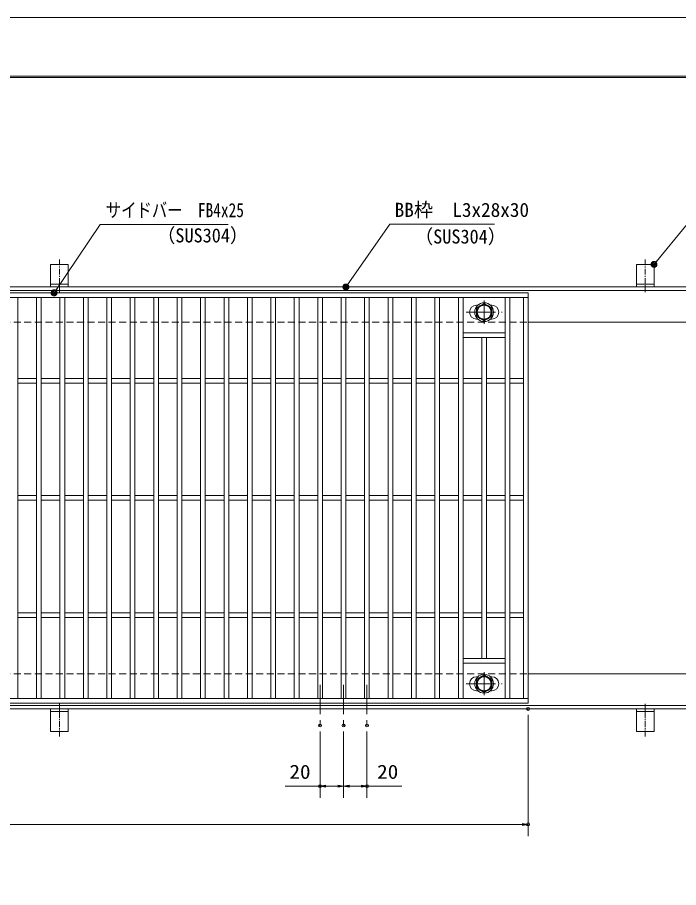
# Model space of a CAD drawing. Units: millimetres, scale not verified. Extents: x -1050 to 1050, y -742 to 742.
# Drawn here: x -231 to 333, y 0 to 742 of the extents above; entities that cross this region are included whole.
import ezdxf
from ezdxf.enums import TextEntityAlignment as Align

# ---------------------------------------------------------------- set-up
doc = ezdxf.new("R2010")
doc.units = ezdxf.units.MM
doc.header["$LTSCALE"] = 5
doc.header["$PDMODE"] = 32
doc.header["$PDSIZE"] = 2.5
doc.linetypes.add('CHAIN1', pattern=[8, 5, -1, 1, -1])
doc.linetypes.add('DASHED1', pattern=[1.8, 1.2, -0.6])
for name, color, linetype, lineweight in [('0-0_7-図\u3000枠', 4, 'Continuous', 9), ('0-1_寸法注釈', 2, 'Continuous', 9), ('0-2_蓋', 5, 'Continuous', 9), ('0-3_0', 2, 'Continuous', 9), ('0-4_DEFPOINTS', 134, 'Continuous', 9), ('0-7_中心線', 6, 'CHAIN1', 9), ('0-8_アンカー', 7, 'Continuous', 9), ('0-9_枠', 7, 'Continuous', 9), ('0-A_締付部品', 7, 'Continuous', 9), ('0-B_溝開口', 4, 'DASHED1', 9)]:
    doc.layers.add(name, color=color, linetype=linetype, lineweight=lineweight)
doc.styles.add('ＭＳ ゴシック', font='')
doc.styles.get('ＭＳ ゴシック').set_extended_font_data('MS Gothic')

# ---------------------------------------------------------------- blocks, each defined once
blk = doc.blocks.new('_OPEN')
at = {"layer": '0-3_0'}
blk.add_line((0, 0), (-5, 0), dxfattribs=at)
blk.add_lwpolyline([(-5, 0.833), (0, 0), (-5, -0.833)], dxfattribs=at)
blk = doc.blocks.new('A$C5D7C781A')
at = {"layer": '0-8_アンカー'}
for p, q in [((0, 118.78), (0, 22.26)), ((0, 118.78), (75, 118.78)), ((75, 118.78), (75, 22.26)), ((75, 33.76), (0, 33.76)), ((0, 22.26), (75, 22.26))]:
    blk.add_line(p, q, dxfattribs=at)
at = {"layer": '0-8_アンカー', "color": 6, "linetype": 'CHAIN1'}
blk.add_line((37.5, 140.11), (37.5, 0), dxfattribs=at)
blk = doc.blocks.new('_Dot')
at = {"layer": '0-3_0'}
for p, q in [((-2.5, 0), (-5, 0)), ((2.445, 0.5), (-2.445, 0.5)), ((1.997, 1.5), (-1.997, 1.5)), ((2.289, -0.995), (-2.289, -0.995)), ((1.499, -1.995), (-1.499, -1.995))]:
    blk.add_line(p, q, dxfattribs=at)
for points in [[(2.5, 0), (2.48, 0.313), (2.421, 0.622), (2.324, 0.92), (2.191, 1.204), (2.023, 1.469), (1.822, 1.711), (1.594, 1.926), (1.34, 2.111), (1.064, 2.262), (0.773, 2.378), (0.468, 2.456), (0.157, 2.495), (-0.157, 2.495), (-0.468, 2.456), (-0.773, 2.378), (-1.064, 2.262), (-1.34, 2.111), (-1.594, 1.926), (-1.822, 1.711), (-2.023, 1.469), (-2.191, 1.204), (-2.324, 0.92), (-2.421, 0.622), (-2.48, 0.313), (-2.5, 0), (0, 0)], [(-2.5, 0), (-2.48, -0.313), (-2.421, -0.622), (-2.324, -0.92), (-2.191, -1.204), (-2.023, -1.469), (-1.822, -1.711), (-1.594, -1.926), (-1.34, -2.111), (-1.064, -2.262), (-0.773, -2.378), (-0.468, -2.456), (-0.157, -2.495), (0.157, -2.495), (0.468, -2.456), (0.773, -2.378), (1.064, -2.262), (1.34, -2.111), (1.594, -1.926), (1.822, -1.711), (2.023, -1.469), (2.191, -1.204), (2.324, -0.92), (2.421, -0.622), (2.48, -0.313), (2.5, 0), (0, 0)]]:
    blk.add_lwpolyline(points, close=True, dxfattribs=at)

msp = doc.modelspace()

# ---------------------------------------------------------------- linework, layer by layer
at = {"layer": '0-0_7-図\u3000枠'}
msp.add_line((-973.75, 691.25), (998.75, 691.25), dxfattribs=at)
msp.add_lwpolyline([(-975, 692.5), (1000, 692.5), (1000, -692.5)], dxfattribs=at)
at = {"layer": '0-1_寸法注釈'}
for p, q in [((204.55, 147.475), (204.55, 43.953)), ((27.05, 133.328), (27.05, 76.522)), ((47.05, 133.328), (47.05, 76.522)), ((47.05, 133.328), (47.05, 76.522)), ((67.05, 133.328), (67.05, 76.522)), ((27.05, 86.522), (-2.797, 86.522)), ((42.05, 86.522), (32.05, 86.522)), ((52.05, 86.522), (62.05, 86.522)), ((67.05, 86.522), (96.897, 86.522)), ((-785.45, 53.953), (199.55, 53.953))]:
    msp.add_line(p, q, dxfattribs=at)
for points in [[(-51.475, 565.749), (-160.699, 565.749), (-199.41, 508.298)], [(175.814, 565.968), (86.447, 565.968), (49.664, 513.288)], [(389.478, 565.968), (340.425, 565.968), (312.702, 532.538)]]:
    msp.add_lwpolyline(points, dxfattribs=at)
at = {"layer": '0-2_蓋'}
for p, q in [((204.55, 507.475), (-790.45, 507.475)), ((204.55, 157.475), (204.55, 507.475)), ((204.55, 503.475), (-790.45, 503.475)), ((-230.95, 503.475), (-230.95, 161.475)), ((-214.95, 503.475), (-214.95, 161.475)), ((-210.95, 503.475), (-210.95, 161.475)), ((-194.95, 503.475), (-194.95, 161.475)), ((-190.95, 503.475), (-190.95, 161.475)), ((-174.95, 503.475), (-174.95, 161.475)), ((-170.95, 503.475), (-170.95, 161.475)), ((-154.95, 503.475), (-154.95, 161.475)), ((-150.95, 503.475), (-150.95, 161.475)), ((-134.95, 503.475), (-134.95, 161.475)), ((-130.95, 503.475), (-130.95, 161.475)), ((-114.95, 503.475), (-114.95, 161.475)), ((-110.95, 503.475), (-110.95, 161.475)), ((-94.95, 503.475), (-94.95, 161.475)), ((-90.95, 503.475), (-90.95, 161.475)), ((-74.95, 503.475), (-74.95, 161.475)), ((-70.95, 503.475), (-70.95, 161.475)), ((-54.95, 503.475), (-54.95, 161.475)), ((-50.95, 503.475), (-50.95, 161.475)), ((-34.95, 503.475), (-34.95, 161.475)), ((-30.95, 503.475), (-30.95, 161.475)), ((-14.95, 503.475), (-14.95, 161.475)), ((-10.95, 503.475), (-10.95, 161.475)), ((5.05, 503.475), (5.05, 161.475)), ((9.05, 503.475), (9.05, 161.475)), ((25.05, 503.475), (25.05, 161.475)), ((29.05, 503.475), (29.05, 161.475)), ((45.05, 503.475), (45.05, 161.475)), ((49.05, 503.475), (49.05, 161.475)), ((65.05, 503.475), (65.05, 161.475)), ((69.05, 503.475), (69.05, 161.475)), ((85.05, 503.475), (85.05, 161.475)), ((89.05, 503.475), (89.05, 161.475)), ((105.05, 503.475), (105.05, 161.475)), ((109.05, 503.475), (109.05, 161.475)), ((125.05, 503.475), (125.05, 161.475)), ((129.05, 503.475), (129.05, 161.475)), ((145.05, 503.231), (145.05, 161.475)), ((149.05, 503.231), (149.05, 161.475)), ((185.05, 503.231), (185.05, 161.475)), ((189.05, 503.231), (189.05, 161.475)), ((200.55, 161.475), (200.55, 503.475)), ((160.55, 496.978), (161.762, 496.978)), ((172.338, 496.978), (173.55, 496.978)), ((160.55, 484.978), (161.755, 484.978)), ((172.345, 484.978), (173.55, 484.978)), ((185.05, 473.475), (149.05, 473.475)), ((185.05, 469.475), (149.05, 469.475)), ((165.05, 469.475), (165.05, 195.475)), ((169.05, 469.475), (169.05, 195.475)), ((-214.95, 434.475), (-230.95, 434.475)), ((-194.95, 434.475), (-210.95, 434.475)), ((-174.95, 434.475), (-190.95, 434.475)), ((-154.95, 434.475), (-170.95, 434.475)), ((-134.95, 434.475), (-150.95, 434.475)), ((-114.95, 434.475), (-130.95, 434.475)), ((-94.95, 434.475), (-110.95, 434.475)), ((-74.95, 434.475), (-90.95, 434.475)), ((-54.95, 434.475), (-70.95, 434.475)), ((-34.95, 434.475), (-50.95, 434.475)), ((-14.95, 434.475), (-30.95, 434.475)), ((5.05, 434.475), (-10.95, 434.475)), ((25.05, 434.475), (9.05, 434.475)), ((45.05, 434.475), (29.05, 434.475)), ((65.05, 434.475), (49.05, 434.475)), ((85.05, 434.475), (69.05, 434.475)), ((105.05, 434.475), (89.05, 434.475)), ((125.05, 434.475), (109.05, 434.475)), ((145.05, 434.475), (129.05, 434.475)), ((165.05, 434.475), (149.05, 434.475)), ((185.05, 434.475), (169.05, 434.475)), ((200.55, 434.475), (189.05, 434.475)), ((-214.95, 430.475), (-230.95, 430.475)), ((-194.95, 430.475), (-210.95, 430.475)), ((-174.95, 430.475), (-190.95, 430.475)), ((-154.95, 430.475), (-170.95, 430.475)), ((-134.95, 430.475), (-150.95, 430.475)), ((-114.95, 430.475), (-130.95, 430.475)), ((-94.95, 430.475), (-110.95, 430.475)), ((-74.95, 430.475), (-90.95, 430.475)), ((-54.95, 430.475), (-70.95, 430.475)), ((-34.95, 430.475), (-50.95, 430.475)), ((-14.95, 430.475), (-30.95, 430.475)), ((5.05, 430.475), (-10.95, 430.475)), ((25.05, 430.475), (9.05, 430.475)), ((45.05, 430.475), (29.05, 430.475)), ((65.05, 430.475), (49.05, 430.475)), ((85.05, 430.475), (69.05, 430.475)), ((105.05, 430.475), (89.05, 430.475)), ((125.05, 430.475), (109.05, 430.475)), ((145.05, 430.475), (129.05, 430.475)), ((165.05, 430.475), (149.05, 430.475)), ((185.05, 430.475), (169.05, 430.475)), ((200.55, 430.475), (189.05, 430.475)), ((-214.95, 334.475), (-230.95, 334.475)), ((-194.95, 334.475), (-210.95, 334.475)), ((-174.95, 334.475), (-190.95, 334.475)), ((-154.95, 334.475), (-170.95, 334.475)), ((-134.95, 334.475), (-150.95, 334.475)), ((-114.95, 334.475), (-130.95, 334.475)), ((-94.95, 334.475), (-110.95, 334.475)), ((-74.95, 334.475), (-90.95, 334.475)), ((-54.95, 334.475), (-70.95, 334.475)), ((-34.95, 334.475), (-50.95, 334.475)), ((-14.95, 334.475), (-30.95, 334.475)), ((5.05, 334.475), (-10.95, 334.475)), ((25.05, 334.475), (9.05, 334.475)), ((45.05, 334.475), (29.05, 334.475)), ((65.05, 334.475), (49.05, 334.475)), ((85.05, 334.475), (69.05, 334.475)), ((105.05, 334.475), (89.05, 334.475)), ((125.05, 334.475), (109.05, 334.475)), ((145.05, 334.475), (129.05, 334.475)), ((165.05, 334.475), (149.05, 334.475)), ((185.05, 334.475), (169.05, 334.475)), ((200.55, 334.475), (189.05, 334.475)), ((-214.95, 330.475), (-230.95, 330.475)), ((-194.95, 330.475), (-210.95, 330.475)), ((-174.95, 330.475), (-190.95, 330.475)), ((-154.95, 330.475), (-170.95, 330.475)), ((-134.95, 330.475), (-150.95, 330.475)), ((-114.95, 330.475), (-130.95, 330.475)), ((-94.95, 330.475), (-110.95, 330.475)), ((-74.95, 330.475), (-90.95, 330.475)), ((-54.95, 330.475), (-70.95, 330.475)), ((-34.95, 330.475), (-50.95, 330.475)), ((-14.95, 330.475), (-30.95, 330.475)), ((5.05, 330.475), (-10.95, 330.475)), ((25.05, 330.475), (9.05, 330.475)), ((45.05, 330.475), (29.05, 330.475)), ((65.05, 330.475), (49.05, 330.475)), ((85.05, 330.475), (69.05, 330.475)), ((105.05, 330.475), (89.05, 330.475)), ((125.05, 330.475), (109.05, 330.475)), ((145.05, 330.475), (129.05, 330.475)), ((165.05, 330.475), (149.05, 330.475)), ((185.05, 330.475), (169.05, 330.475)), ((200.55, 330.475), (189.05, 330.475)), ((-214.95, 234.475), (-230.95, 234.475)), ((-214.95, 230.475), (-230.95, 230.475)), ((-194.95, 234.475), (-210.95, 234.475)), ((-194.95, 230.475), (-210.95, 230.475)), ((-174.95, 234.475), (-190.95, 234.475)), ((-174.95, 230.475), (-190.95, 230.475)), ((-154.95, 234.475), (-170.95, 234.475)), ((-154.95, 230.475), (-170.95, 230.475)), ((-134.95, 234.475), (-150.95, 234.475)), ((-134.95, 230.475), (-150.95, 230.475)), ((-114.95, 234.475), (-130.95, 234.475)), ((-114.95, 230.475), (-130.95, 230.475)), ((-94.95, 234.475), (-110.95, 234.475)), ((-94.95, 230.475), (-110.95, 230.475)), ((-74.95, 234.475), (-90.95, 234.475)), ((-74.95, 230.475), (-90.95, 230.475)), ((-54.95, 234.475), (-70.95, 234.475)), ((-54.95, 230.475), (-70.95, 230.475)), ((-34.95, 234.475), (-50.95, 234.475)), ((-34.95, 230.475), (-50.95, 230.475)), ((-14.95, 234.475), (-30.95, 234.475)), ((-14.95, 230.475), (-30.95, 230.475)), ((5.05, 234.475), (-10.95, 234.475)), ((5.05, 230.475), (-10.95, 230.475)), ((25.05, 234.475), (9.05, 234.475)), ((25.05, 230.475), (9.05, 230.475)), ((45.05, 234.475), (29.05, 234.475)), ((45.05, 230.475), (29.05, 230.475)), ((65.05, 234.475), (49.05, 234.475)), ((65.05, 230.475), (49.05, 230.475)), ((85.05, 234.475), (69.05, 234.475)), ((85.05, 230.475), (69.05, 230.475)), ((105.05, 234.475), (89.05, 234.475)), ((105.05, 230.475), (89.05, 230.475)), ((125.05, 234.475), (109.05, 234.475)), ((125.05, 230.475), (109.05, 230.475)), ((145.05, 234.475), (129.05, 234.475)), ((145.05, 230.475), (129.05, 230.475)), ((165.05, 234.475), (149.05, 234.475)), ((165.05, 230.475), (149.05, 230.475)), ((185.05, 234.475), (169.05, 234.475)), ((185.05, 230.475), (169.05, 230.475)), ((200.55, 234.475), (189.05, 234.475)), ((200.55, 230.475), (189.05, 230.475)), ((185.05, 195.475), (149.05, 195.475)), ((185.05, 191.475), (149.05, 191.475)), ((160.55, 179.972), (161.755, 179.972)), ((172.345, 179.972), (173.55, 179.972)), ((160.55, 167.972), (161.762, 167.972)), ((172.338, 167.972), (173.55, 167.972)), ((-790.45, 161.475), (204.55, 161.475)), ((-790.45, 157.475), (204.55, 157.475))]:
    msp.add_line(p, q, dxfattribs=at)
for centre, start, end in [((160.55, 490.978), 90, 270), ((173.55, 490.978), 270, 90), ((160.55, 173.972), 90, 270), ((173.55, 173.972), 270, 90)]:
    msp.add_arc(centre, 6, start, end, dxfattribs=at)
at = {"layer": '0-4_DEFPOINTS'}
msp.add_lwpolyline([(-1050, -742.5), (-1050, 742.5), (1050, 742.5), (1050, -742.5)], close=True, dxfattribs=at)
for p in [(204.55, 152.475), (27.05, 138.328), (47.05, 138.328), (67.05, 138.328), (27.05, 86.522), (67.05, 86.522), (204.55, 53.953)]:
    msp.add_point(p, dxfattribs=at)
at = {"layer": '0-7_中心線'}
for p, q in [((167.05, 500.871), (167.05, 481.085)), ((151.804, 490.978), (182.296, 490.978)), ((167.05, 164.079), (167.05, 183.865)), ((27.05, 172.969), (27.05, 138.328)), ((47.05, 172.969), (47.05, 138.328)), ((67.05, 172.969), (67.05, 138.328)), ((151.804, 173.972), (182.296, 173.972))]:
    msp.add_line(p, q, dxfattribs=at)
at = {"layer": '0-9_枠'}
for p, q in [((-795.45, 512.475), (409.55, 512.475)), ((-792.45, 509.475), (407.714, 509.475)), ((204.55, 482.475), (409.55, 482.475)), ((204.55, 182.475), (409.55, 182.475)), ((-795.45, 152.475), (409.55, 152.475)), ((-792.45, 155.475), (411.386, 155.475))]:
    msp.add_line(p, q, dxfattribs=at)
at = {"layer": '0-A_締付部品'}
for p, q in [((160.55, 494.731), (167.05, 498.483)), ((160.55, 487.225), (160.55, 494.731)), ((167.05, 483.472), (160.55, 487.225)), ((173.55, 487.225), (167.05, 483.472)), ((173.55, 177.725), (167.05, 181.478)), ((173.55, 170.219), (173.55, 177.725)), ((160.55, 170.219), (167.05, 166.467)), ((167.05, 166.467), (173.55, 170.219))]:
    msp.add_line(p, q, dxfattribs=at)
for points in [[(167.05, 498.483), (173.55, 494.731), (173.55, 487.225)], [(167.05, 181.478), (160.55, 177.725), (160.55, 170.219)]]:
    msp.add_lwpolyline(points, dxfattribs=at)
for centre, radius in [((167.05, 490.975), 8), ((167.05, 490.978), 6.5), ((167.05, 490.978), 5.993), ((167.05, 173.975), 8), ((167.05, 173.972), 6.5), ((167.05, 173.972), 5.993)]:
    msp.add_circle(centre, radius, dxfattribs=at)
at = {"layer": '0-B_溝開口'}
for p, q in [((-765.45, 482.475), (204.55, 482.475)), ((-765.45, 182.475), (204.55, 182.475))]:
    msp.add_line(p, q, dxfattribs=at)

# ---------------------------------------------------------------- block references
at = {"layer": '0-1_寸法注釈'}
for name, p, rotation in [('_Dot', (312.05, 531.779), 229.33113), ('_Dot', (-199.979, 507.475), 235.34703), ('_Dot', (49.081, 512.475), 234.35189), ('_OPEN', (27.05, 86.522), 180), ('_OPEN', (47.05, 86.522), 180)]:
    msp.add_blockref(name, p, dxfattribs=dict(at, rotation=rotation))
for p in [(47.05, 86.522), (67.05, 86.522), (204.55, 53.953)]:
    msp.add_blockref('_OPEN', p, dxfattribs=at)
at = {"layer": '0-8_アンカー', "xscale": 0.2, "yscale": 0.2}
for p in [(-202.95, 508.023), (297.05, 508.023)]:
    msp.add_blockref('A$C5D7C781A', p, dxfattribs=at)
at = {"layer": '0-8_アンカー', "xscale": -0.2, "yscale": 0.2, "rotation": 180}
for p in [(-202.95, 156.927), (297.05, 156.927)]:
    msp.add_blockref('A$C5D7C781A', p, dxfattribs=at)

# ---------------------------------------------------------------- texts
at = {"layer": '0-1_寸法注釈', "color": 7, "style": 'ＭＳ ゴシック'}
for s, width, p in [('サイドバー\u3000FB4x25', 0.8, (-155.921, 568.436)), ('（SUS304）', 0.95, (-112.079, 546.881)), ('（SUS304）', 0.95, (107.958, 545.919)), ('20', 1.1, (0.893, 89.209)), ('20', 1.1, (75.74, 89.209))]:
    msp.add_text(s, height=12.02, dxfattribs=dict(at, width=width)).set_placement(p, align=Align.BOTTOM_LEFT)
msp.add_text('BB枠\u3000L3x28x30', height=12.03, dxfattribs=at).set_placement((90.7, 568.655), align=Align.BOTTOM_LEFT)

doc.saveas('drawing.dxf')
